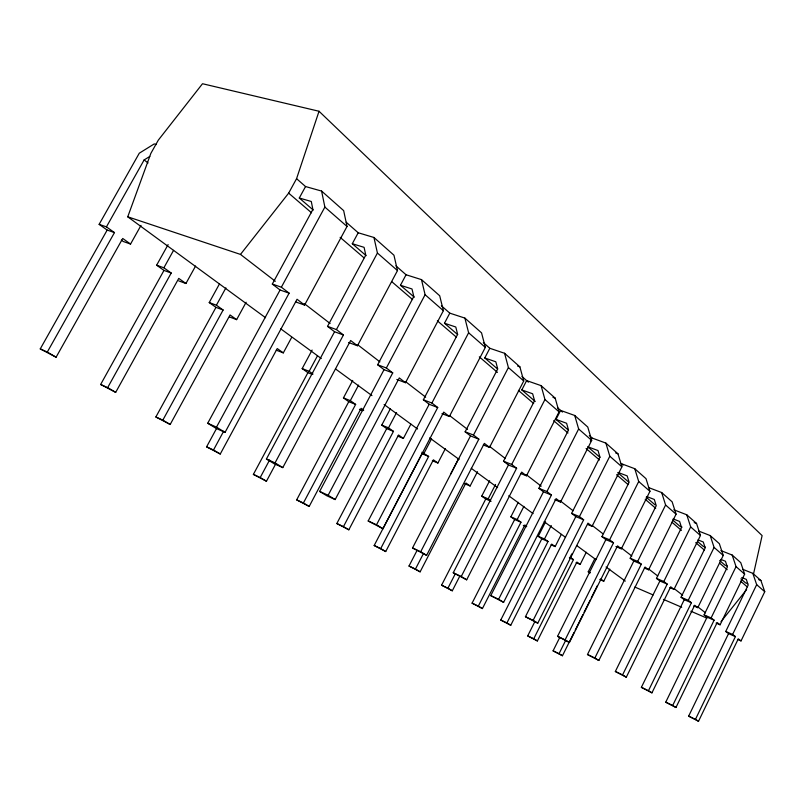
<?xml version="1.0" encoding="UTF-8"?>
<svg xmlns="http://www.w3.org/2000/svg" width="805" height="805" viewBox="0 0 805 805"><rect width="100%" height="100%" fill="white"/><g stroke="black" fill="none" stroke-linecap="round" stroke-linejoin="round"><path stroke-width="1.21" d="M753.52 574.005L762.114 535.597L319.032 111.261L202.508 83.73L158.303 140.151L150.847 153.403L127.743 216.807L265.559 317.713M127.743 216.807L240.474 254.41L288.653 193.14L296.572 178.67L319.032 111.261M742.914 569.377L752.826 573.361L760.916 580.536L764.75 591.715L741.033 640.921L738.296 638.818L698.519 721.27L695.44 719.398L735.408 636.594L732.62 634.451L725.738 631.462L748.207 585.024L746.305 579.379L741.757 577.537M716.098 623.08L720.083 624.801L744.635 574.126L740.771 562.675L732.168 555.048L720.918 550.58M698.519 721.27L688.657 716.128L728.545 633.615L725.738 631.462M732.62 634.451L756.67 584.661L752.826 573.361M720.083 624.801L717.164 622.557L675.959 707.504L672.678 705.512L714.095 620.192L707.082 617.173L704.093 614.879L727.368 567.042L725.456 561.266L720.817 559.405M675.959 707.504L665.745 702.181L707.082 617.173M714.095 620.192L711.127 617.908L736.042 566.619L732.168 555.048M710.191 535.567L719.368 543.697L723.252 555.43L697.794 607.654L694.685 605.259L651.939 692.853L648.448 690.72L691.415 602.744L688.245 600.309L714.095 547.43L710.191 535.567L698.7 531.058M669.861 587.59L674.016 589.351L700.451 535.496L696.536 523.461L686.746 514.777L673.815 509.786M691.415 602.744L684.25 599.685L681.06 597.24L705.21 547.923L703.278 541.996L698.015 539.913M651.939 692.853L641.374 687.339L684.25 599.685M674.016 589.351L670.696 586.795L626.3 677.206L622.567 674.932L667.204 584.108L659.889 581.009L656.478 578.403L681.553 527.517L679.611 521.449L673.151 518.913M626.3 677.206L615.342 671.481L659.889 581.009M667.204 584.108L663.823 581.502L690.67 526.933L686.746 514.777M648.448 487.518L661.66 492.539L672.145 501.837L676.069 514.174L648.599 569.789L645.036 567.052L598.86 660.462L594.855 658.017L641.303 564.174L637.671 561.387L630.174 558.247L656.246 505.691L654.304 499.462L646.606 496.494M598.86 660.462L587.479 654.515L633.817 561.045L630.174 558.247M637.671 561.387L665.594 505.017L661.66 492.539M574.086 632.378L562.454 655.733L553.085 650.842L559.747 637.49M634.773 468.711L646.013 478.673L649.947 491.332L621.349 548.819L617.536 545.881L569.417 642.501L565.12 639.874L613.521 542.791L609.627 539.803L638.707 481.511L634.773 468.711L621.259 463.65L623.01 465.189M562.454 655.733L559.022 653.71L565.704 640.307M575.193 630.154L582.941 614.577M584.058 612.353L590.146 600.128M591.252 597.904L597.35 585.668M599.775 579.459L603.77 581.2L609.788 569.095M587.64 524.478L592.077 526.299L621.903 466.809L617.968 453.809L605.873 443.092L592.057 438.021L589.31 435.616M534.953 621.45L527.698 635.9L537.378 640.941L576.903 562.061L580.184 564.396L586.251 552.27M613.521 542.791L605.873 539.632L601.949 536.623L629.118 482.286L627.176 475.886L618.17 472.485M589.823 572.949L588.244 571.822L594.835 558.62M569.417 642.501L557.583 636.312L605.873 539.632M592.077 526.299L587.972 523.129L537.76 623.181L525.434 616.731L575.827 516.609L571.61 513.379L599.956 457.129L598.014 450.559L587.66 446.715L599.956 457.31M537.76 623.181L533.131 620.353L583.645 519.809L579.449 516.579L609.808 456.234L605.873 443.092M571.802 553.89L570.121 557.231L573.452 559.606L533.735 638.798L537.378 640.941M561.296 534.419L555.168 546.575L551.687 544.1L510.762 625.254L500.76 620.041L541.805 538.837L538.253 536.311L545.548 521.882M554.866 499.734L560.542 502.028L591.695 440.395L587.771 427.042L574.73 415.481L560.602 410.409L556.014 419.415L568.32 430.031M510.762 625.254L506.898 622.979L548.034 541.493L544.492 538.968L551.274 525.544M560.542 502.028L556.104 498.617L503.608 602.341L490.758 595.62L543.456 491.805L538.897 488.313L568.521 430.021L566.599 423.269L556.014 419.415M503.608 602.341L498.607 599.292L551.445 495.025L546.917 491.543L578.644 428.985L574.73 415.481M590.407 441.281L592.057 438.021M526.722 526.309L524.86 524.991L482.426 608.56L478.321 606.135L520.976 522.214L514.647 519.537L510.863 516.85L518.259 502.32M482.426 608.56L472.082 603.156L514.647 519.537M520.976 522.214L517.202 519.527L523.914 506.355M489.641 480.716L481.722 496.152L485.757 499.02L441.573 585.195L452.299 590.79L459.736 576.249M526.47 475.805L521.67 472.112L466.679 579.811L461.255 576.501L516.619 468.228L511.708 464.455L503.517 461.215L534.55 400.709L532.648 393.776L521.821 389.932L526.631 380.594L541.081 385.635L555.178 398.143L559.073 411.868L526.47 475.805L520.664 473.491M490.195 500.277L488.182 498.848L495.548 484.469M466.679 579.811L453.245 572.768L508.448 464.988L503.517 461.215M452.299 590.79L447.912 588.203L455.298 573.794M511.708 464.455L544.955 399.522L541.081 385.635M477.506 471.68L470.13 485.989L465.924 482.99L420.13 571.832L415.45 569.065L423.511 553.458M489.812 348.283L484.771 357.973L495.83 361.797L497.711 368.932L465.139 431.802L470.492 435.908L412.522 547.974L426.6 555.349L484.328 443.374L489.541 447.389L523.733 380.976L519.889 366.859L504.584 353.284L489.812 348.283L483.312 342.568M450.639 474.065L458.699 458.488M426.6 555.349L420.703 551.757L478.844 439.158L473.511 435.052L508.408 367.563L504.584 353.284M420.13 571.832L409.01 566.026L417.05 550.459M445.407 448.576L437.9 463.026L433.392 459.816L385.726 551.546L380.715 548.587L428.652 456.445L421.84 452.259M441.965 413.639L449.381 416.487L485.335 347.388L481.551 332.868L464.888 318.096L449.784 313.145L441.331 305.719M449.381 416.487L443.706 412.12L382.949 528.724L376.519 524.8L437.719 407.511L431.903 403.033L423.36 399.793L457.622 334.347L455.791 327.011L444.491 323.238L449.784 313.145M385.726 551.546L374.174 545.508L422.001 453.718L428.652 456.445M424.064 453.165L431.52 438.836M390.395 408.688L381.751 425.121L386.692 428.642L336.822 523.522L348.837 529.801L398.545 434.992L403.386 438.433L410.872 424.124M382.949 528.724L368.187 520.976L429.196 404.271L423.36 399.793M431.903 403.033L468.621 332.777L464.888 318.096M396.835 379.477L405.489 382.707L443.374 310.7L439.701 295.767L421.478 279.617L406.052 274.757L395.889 265.841M348.837 529.801L343.453 526.631L393.464 431.369L388.523 427.847L396.563 412.552M405.489 382.707L399.28 377.927L335.172 499.563L328.128 495.266L392.729 372.886L386.36 367.986L425.1 294.721L421.478 279.617M363.709 410.168L361.113 408.316L309.19 506.425L296.663 499.875L348.766 401.695L343.443 397.912L352.721 380.453M296.663 499.875L303.394 503.014L355.639 404.422L350.326 400.638L358.557 385.122M392.729 372.886L384.035 369.666L377.636 364.766L413.79 296.532L412.009 288.975L400.467 285.272L406.052 274.757M335.172 499.563L326.699 495.709L319.635 491.412L384.035 369.666M348.625 342.538L357.45 345.748L397.489 270.581L393.947 255.205L373.943 237.475L358.205 232.766L346.2 222.23M327.534 326.377L334.558 331.761L266.415 459.001L275.048 462.885L343.433 334.961L336.43 329.567L327.534 326.377L365.772 255.115L364.081 247.336L352.298 243.724L358.205 232.766M312.119 350.064L302.177 368.599L307.913 372.675L253.384 474.397L266.455 481.239L275.904 463.559M266.415 459.001L274.183 463.73L282.797 467.614L350.638 340.495L357.45 345.748M312.974 374.023L309.16 371.306L317.442 355.86M336.43 329.567L377.424 253.032L373.943 237.475M253.384 474.397L260.206 477.546L269.615 459.977M276.266 350.185L283.31 352.882L291.662 337.406M216.726 428.159L206.593 446.845L213.496 450.015L223.649 431.239M207.71 423.249L216.485 427.143L289.116 293.151L280.07 290.011L207.71 423.249L216.304 428.481L225.048 432.376L297.055 299.259L304.582 305.055L347.025 226.457L343.665 210.628L321.598 191.067L305.548 186.549L296.572 178.67M206.593 446.845L220.268 454.01L277.242 348.565L283.31 352.882M305.548 186.549L299.289 198.01L311.294 201.492L312.883 209.491L272.311 284.064L281.368 287.194L324.878 207.086L321.598 191.067M229.506 316.969L236.64 319.635L246.119 302.257M223.126 310.005L215.971 307.359L155.858 416.98L162.821 420.14L223.126 310.005L216.394 305.206L209.23 302.559L219.453 283.944M155.858 416.98L170.187 424.476L230.059 314.946L236.64 319.635M216.394 305.206L225.903 287.868M171.213 273.026L163.979 270.42L100.645 384.468L107.659 387.628L171.213 273.026L163.878 267.793L156.633 265.197L168.104 244.599M100.645 384.468L115.689 392.357L178.76 278.399L185.925 283.501L195.565 266.063M163.878 267.793L173.558 250.365M40.25 348.907L47.304 352.047L114.471 232.595L107.176 230.069L40.25 348.907L56.088 357.219L122.722 238.471L130.551 244.056L140.996 225.4M156.462 144.548L154.238 143.924L139.285 153.202L99.136 224.354L106.431 226.869L144.145 159.923L149.78 156.452M721.018 621.621L746.617 589.612M517.635 366.084L519.889 366.859M130.551 244.056L123.276 241.5L121.314 240.111M295.586 301.905L304.582 305.055M552.975 397.368L555.178 398.143M334.558 331.761L343.433 334.961M178.72 280.885L185.925 283.501M377.636 364.766L386.36 367.986M615.684 452.963L617.968 453.809M429.196 404.271L437.719 407.511M302.177 368.599L309.16 371.306M465.139 431.802L473.511 435.052M694.202 522.556L696.536 523.461M307.913 372.675L312.561 374.486M470.492 435.908L478.844 439.158M483.312 444.954L489.541 447.389M682.026 527.084L679.893 526.249L672.638 520M343.443 397.912L350.326 400.638M348.766 401.695L355.639 404.422M508.448 464.988L516.619 468.228M359.473 409.292L362.894 410.661M705.22 547.128L703.127 546.293L697.533 541.463M381.751 425.121L388.523 427.847M538.897 488.313L546.917 491.543M386.692 428.642L393.464 431.369M543.456 491.805L551.445 495.025M727.237 566.026L724.933 565.1L719.68 560.562M758.733 579.65L760.916 580.536M397.771 436.159L403.386 438.433M747.714 583.716L745.46 582.8L740.882 578.845M571.61 513.379L579.449 516.579M575.827 516.609L583.645 519.809M432.386 460.762L437.9 463.026M601.949 536.623L609.627 539.803M464.696 483.735L470.13 485.989M615.926 546.565L621.349 548.819M481.722 496.152L488.182 498.848M485.757 499.02L491.12 501.263M633.817 561.045L641.303 564.174M644.352 568.008L648.599 569.789M510.863 516.85L517.202 519.527M656.478 578.403L663.823 581.502M523.32 525.393L526.47 526.732M538.253 536.311L544.492 538.968M681.06 597.24L688.245 600.309M541.805 538.837L548.034 541.493M551.043 544.814L555.168 546.575M693.729 605.903L697.794 607.654M704.093 614.879L711.127 617.908M569.377 557.845L573.452 559.606M634.813 587.036L653.117 594.935M663.411 599.373L681.714 607.272M690.871 611.226L706.881 618.129M576.118 562.645L580.184 564.396M588.244 571.822L590.256 572.697M728.545 633.615L735.408 636.594M737.622 639.442L741.033 640.921M319.635 491.412L328.128 495.266M368.187 520.976L376.519 524.8M412.522 547.974L420.703 551.757M453.245 572.768L461.255 576.501M336.822 523.522L343.453 526.631M490.758 595.62L498.607 599.292M374.174 545.508L380.715 548.587M525.434 616.731L533.131 620.353M409.01 566.026L415.45 569.065M557.583 636.312L565.12 639.874M441.573 585.195L447.912 588.203M587.479 654.515L594.855 658.017M472.082 603.156L478.321 606.135M615.342 671.481L622.567 674.932M500.76 620.041L506.898 622.979M641.374 687.339L648.448 690.72M527.698 635.9L533.735 638.798M665.745 702.181L672.678 705.512M553.085 650.842L559.022 653.71M688.657 716.128L695.44 719.398M47.304 352.047L56.088 357.219M107.659 387.628L115.689 392.357M162.821 420.14L170.187 424.476M213.496 450.015L220.268 454.01M260.206 477.546L266.455 481.239M303.394 503.014L309.19 506.425M216.485 427.143L225.048 432.376M275.048 462.885L282.797 467.614M99.136 224.354L107.176 230.069M156.633 265.197L163.979 270.42M209.23 302.559L215.971 307.359M106.431 226.869L114.471 232.595M600.671 578.996L603.77 581.2M280.754 328.843L321.296 358.517M335.474 368.911L371.96 395.617M384.116 404.523L417.564 429.005M429.719 437.91L459.102 459.424M471.267 468.329L497.611 487.619M508.76 495.779L533.081 513.59M544.23 521.751L565.513 537.327M576.652 545.498L595.911 559.596M606.044 567.012L625.294 581.109M272.311 284.064L280.07 290.011M240.474 254.41L275.33 281.277M304.21 303.525L330.1 323.479M357.984 344.973L379.89 361.858M405.78 381.812L425.694 397.157M449.593 415.581L467.524 429.397M489.43 446.272L505.359 458.558M526.279 474.668L541.212 486.18M560.139 500.77L573.08 510.742M591.997 525.323L602.955 533.765M620.876 547.581L631.834 556.024M648.76 569.075L657.725 575.978M674.66 589.029L682.62 595.167M697.563 606.678L705.522 612.816M281.368 287.194L289.116 293.151M144.145 159.923L148.029 162.972M288.653 193.14L311.535 212.782M340.133 237.344L363.971 257.801M391.612 281.539L412.583 299.551M437.377 320.833L456.445 337.204M479.317 356.846L497.44 372.393M518.41 390.405L533.665 403.496M553.679 420.693L567.978 432.969M586.1 448.516L599.443 459.977M616.6 474.709L628.041 484.53M645.208 499.271L655.693 508.267M671.893 522.183L681.433 530.374M695.731 542.65L704.315 550.016M719.559 563.108L727.187 569.658M740.54 581.119L747.211 586.845M299.289 198.01L313.246 210.055M352.298 243.724L366.114 255.648M400.467 285.272L414.323 297.216M444.491 323.238L457.643 334.578M484.771 357.973L497.571 369.012M521.821 389.932L535.255 401.514M617.928 472.817L628.484 481.913M646.173 497.178L655.059 504.836M324.878 207.086L347.025 226.457M377.424 253.032L397.489 270.581M425.1 294.721L443.374 310.7M468.621 332.777L485.335 347.388M508.408 367.563L523.733 380.976M544.955 399.522L559.073 411.868M578.644 428.985L591.695 440.395M609.808 456.234L621.903 466.809M638.707 481.511L649.947 491.332M665.594 505.017L676.069 514.174M690.67 526.933L700.451 535.496M714.095 547.43L723.252 555.43M736.042 566.619L744.635 574.126M756.67 584.661L764.75 591.715M521.982 376.509L528.402 382.154M557.785 407.944L562.484 412.069"/></g></svg>
